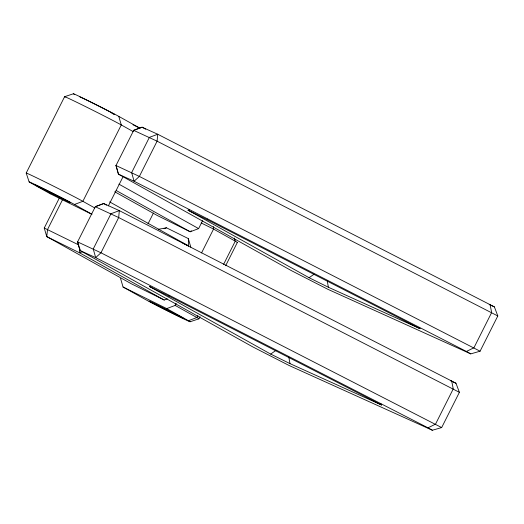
<?xml version="1.0" encoding="UTF-8"?>
<svg xmlns="http://www.w3.org/2000/svg" width="524" height="524" viewBox="0 0 524 524"><rect width="100%" height="100%" fill="white"/><g stroke="black" fill="none" stroke-linecap="round" stroke-linejoin="round"><path stroke-width="0.79" d="M79.943 248.848L79.51 252.784L164.222 300.029L167.28 298.87M381.033 403.886L381.596 405.032L168.911 296.099L169.252 295.418M419.442 327.52L420.006 328.666L207.321 219.733L207.661 219.052M164.222 300.029L131.472 283.844L46.754 236.599L44.252 228.032L59.487 197.731M62.775 199.218L47.54 229.512L46.754 236.599L79.51 252.784L82.569 251.625M77.539 241.977L95.329 206.659L103.68 203.548L119.321 210.622L455.985 383.247L459.391 392.325L441.666 427.571L432.352 430.243L289.209 365.542L252.909 346.954L80.048 250.544L77.604 241.905L100.962 252.791L441.666 427.571M115.948 165.61L133.738 130.293L142.089 127.188L157.724 134.255L494.394 306.881L497.8 315.959L480.076 351.204L470.762 353.877L327.618 289.176L291.311 270.587L118.457 174.178L116.014 165.538L139.371 176.424L480.076 351.204M108.363 205.925L123.114 176.601M147.984 223.905L153.473 212.993M114.756 191.784L157.449 215.593L190.205 231.778L198.622 228.602L202.611 220.663M120.553 278.454L123.055 287.021L166.73 308.597L175.14 305.42L176.169 303.376M201.55 252.922L213.55 229.06L213.445 226.656M197.895 315.494L196.867 317.537L188.45 320.714A26.298 0.458 26.7 0 1 175.298 314.767A26.298 0.458 26.7 0 1 144.781 299.139L123.055 287.021M223.61 264.351L235.269 241.171L234.359 238.053M200.044 316.64L198.943 318.821L190.114 321.749M225.648 265.727L237.352 242.455M191.345 230.743L190.205 231.778L116.204 190.507M189.269 209.967L188.018 210.196L309.094 277.72L314.125 274.183M150.86 286.333L149.609 286.562L270.685 354.086L275.886 350.432M116.014 165.538L118.457 174.178L134.092 181.245L466.419 351.453L473.932 347.779L491.656 312.533L490.051 304.464M77.604 241.905L80.048 250.544L95.682 257.612L428.01 427.82L435.523 424.139L453.247 388.893L451.642 380.824M91.824 214.309L50.337 193.814L30.785 182.909A26.298 0.458 26.7 0 1 43.937 188.856A26.298 0.458 26.7 0 1 74.454 204.484L82.871 201.308L121.28 124.941L118.778 116.374A26.298 0.458 26.7 0 0 88.792 101.008A26.298 0.458 26.7 0 0 74.709 94.575M164.019 228.726L164.778 228.438M165.073 228.326L166.475 227.802L188.312 238.59L190.815 247.158M73.439 93.763L64.609 96.691L26.2 173.058L29.121 181.874M158.536 229.276L166.475 227.802M489.174 304.523L494.394 306.881M309.094 277.72L328.397 287.257L420.006 328.666M450.771 380.889L455.985 383.247M44.252 228.032L78.836 244.977M270.685 354.086L289.988 363.623L381.596 405.032M132.991 124.778L134.354 125.452M135.035 125.786L139.816 128.151M188.018 210.196L207.321 219.733M201.177 222.942L213.55 229.06L235.269 241.171A32.881 0.576 26.7 0 1 237.208 242.448M182.817 243.071L188.64 245.946L188.312 238.59M149.609 286.562L168.911 296.099M497.8 315.959L157.095 141.179L133.679 130.365L142.089 127.188L145.659 129.179M118.778 116.374L139.797 128.098M133.194 131.59L121.28 124.941A32.881 0.576 26.7 0 0 85.661 106.66A32.881 0.576 26.7 0 0 65.166 97.097M466.419 351.453L470.762 353.877M118.889 184.134L198.622 228.602M459.391 392.325L118.686 217.545L95.27 206.731L103.68 203.548L106.536 205.146M109.66 201.897L188.64 245.946M94.785 207.949L82.871 201.308A32.881 0.576 26.7 0 0 47.258 183.027A32.881 0.576 26.7 0 0 26.763 173.464M74.46 204.484L91.916 214.218M428.01 427.82L432.352 430.243M175.14 305.42L196.867 317.537A32.881 0.576 26.7 0 1 198.36 318.651M166.73 308.597L188.45 320.714M327.284 281.106L328.397 287.257M288.816 357.126L289.988 363.623M50.297 192.943L50.337 193.814M79.903 96.92A19.729 0.347 26.7 0 1 103.909 108.737A19.729 0.347 26.7 0 1 111.926 113.322M119.321 210.622L118.686 217.545L100.962 252.791L95.682 257.612L93.239 248.972L110.97 213.727L119.321 210.622M157.724 134.255L157.095 141.179L139.371 176.424L134.092 181.245L131.648 172.612L149.379 137.367L157.724 134.255M43.597 189.492A19.729 0.347 26.7 0 0 70.242 202.565A19.729 0.347 26.7 0 0 44.023 189.04A19.729 0.347 26.7 0 0 43.597 189.492M157.586 305.721A19.729 0.347 26.7 0 0 184.238 318.788A19.729 0.347 26.7 0 0 158.012 305.263A19.729 0.347 26.7 0 0 157.586 305.721"/></g></svg>
